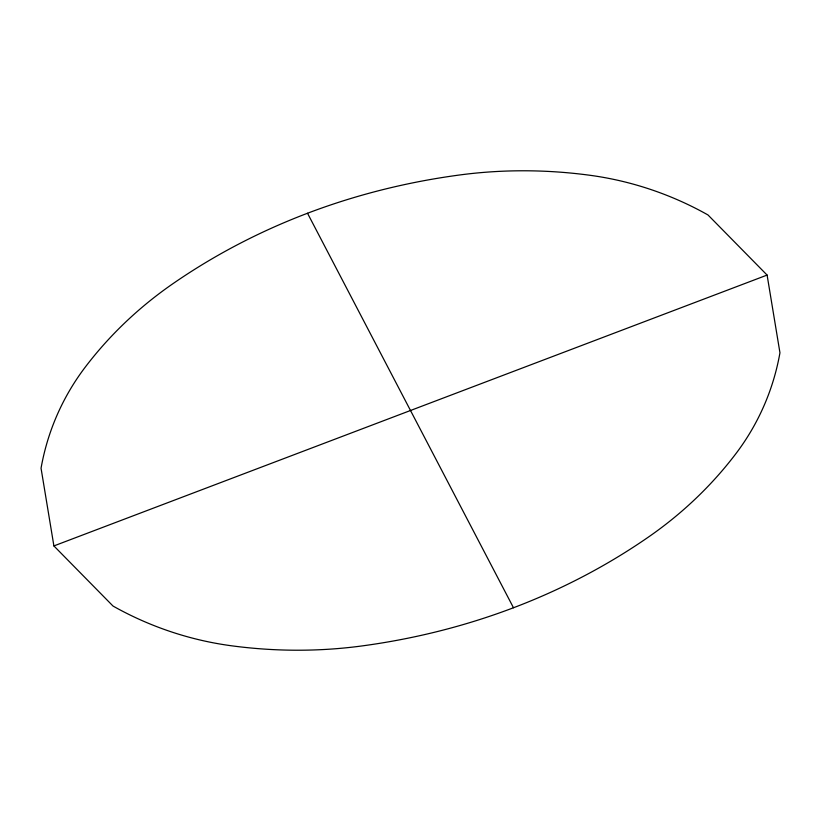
<?xml version="1.0" encoding="UTF-8"?>
<svg xmlns="http://www.w3.org/2000/svg" width="821" height="821" viewBox="0 0 821 821"><rect width="100%" height="100%" fill="white"/><g stroke="black" fill="none" stroke-linecap="round" stroke-linejoin="round"><path stroke-width="1.23" d="M53.899 545.924L767.101 275.076L779.95 352.773A295.868 262.679 23.3 0 1 735.483 454.218A463.383 411.393 23.3 0 1 648.231 537.201A700.046 621.507 23.3 0 1 361.856 645.953A463.383 411.393 23.3 0 1 231.163 645.737A295.868 262.679 23.3 0 1 113.011 606.042L53.899 545.924L41.05 468.227A295.868 262.679 23.3 0 1 85.517 366.782A463.383 411.393 23.3 0 1 172.769 283.799A700.046 621.507 23.3 0 1 459.144 175.047A463.383 411.393 23.3 0 1 589.837 175.263A295.868 262.679 23.3 0 1 707.989 214.958L767.101 275.076M307.516 213.255L513.484 607.745"/></g></svg>
